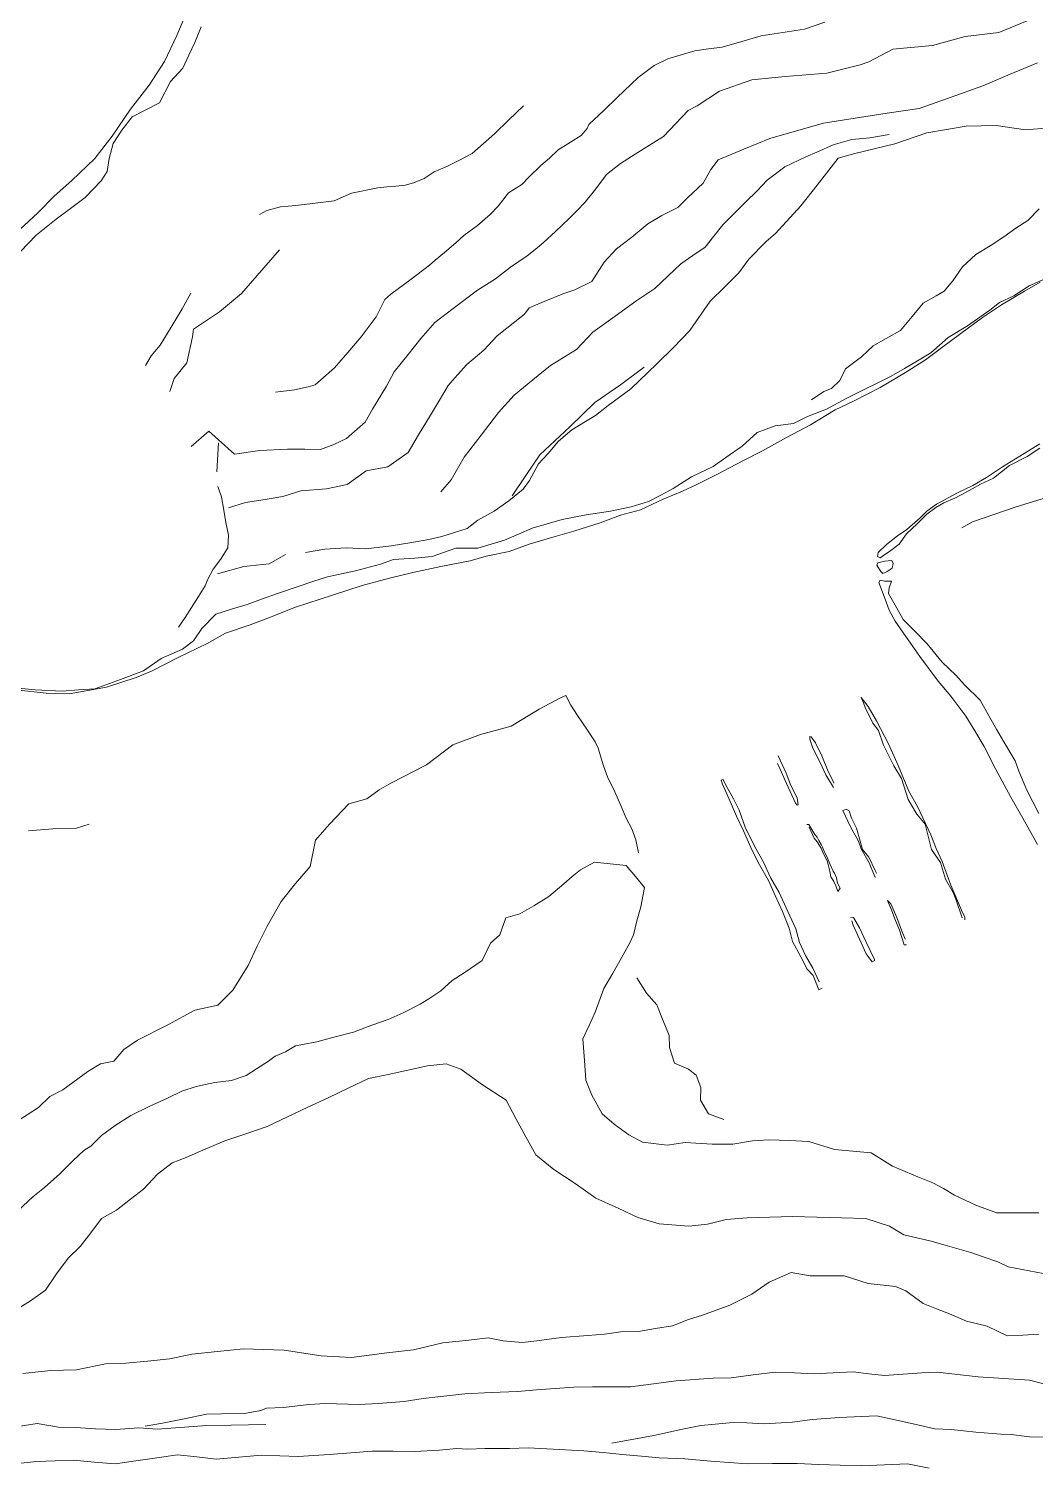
# Model space of a CAD drawing. Extents: x 683321 to 688873, y 7661944 to 7668387.
# Drawn here: x 686013.2 to 686231.1, y 7665624.4 to 7665935.4 of the extents above; entities that cross this region are included whole.
import ezdxf

# ---------------------------------------------------------------- set-up
doc = ezdxf.new("R2010")
doc.units = 0
doc.header["$MEASUREMENT"] = 0
doc.layers.add('01 CRESTA_Line', color=3, linetype='Continuous', lineweight=20)

msp = doc.modelspace()

# ---------------------------------------------------------------- linework, layer by layer
at = {"layer": '01 CRESTA_Line'}
for points in [[(686047.81, 7665939.94, 3968.11), (686045.27, 7665934, 3968.65), (686042.62, 7665928.31, 3968.93), (686039.32, 7665923.24, 3969.34), (686035.23, 7665918.06, 3969.63), (686031.25, 7665912.19, 3970.43), (686027.56, 7665907.33, 3971.04), (686022.53, 7665902.6, 3971.69), (686018.73, 7665899.23, 3972.15), (686015.17, 7665895.64, 3972.53), (686011.29, 7665892.03, 3973.03)], [(686048.38, 7665845.08, 3969.92), (686052.24, 7665848.34, 3970.92), (686057.78, 7665843.39, 3970.12), (686063.24, 7665844.15, 3970.13), (686069.26, 7665844.48, 3970.19), (686073.01, 7665844.48, 3970.16), (686076.35, 7665844.38, 3970.16), (686079.28, 7665845.49, 3970.24), (686082.01, 7665846.81, 3970.31), (686086.02, 7665850.35, 3970.41), (686087.63, 7665853.1, 3970.41), (686090.63, 7665858.12, 3970.36), (686092.33, 7665861.2, 3970.32), (686095.32, 7665864.92, 3970.26), (686098.1, 7665868.45, 3970.17), (686101.14, 7665871.86, 3970.13), (686105.06, 7665874.9, 3970.07), (686110.33, 7665878.87, 3970), (686114.22, 7665881.29, 3970.04), (686117.52, 7665883.82, 3970.03), (686121.1, 7665886.3, 3970.06), (686122.85, 7665887.7, 3970.07), (686124.59, 7665889.1, 3970.06), (686127.24, 7665891.56, 3970.02), (686128.72, 7665892.98, 3969.98), (686130.2, 7665894.4, 3969.96), (686131.91, 7665896.14, 3969.99), (686133.61, 7665897.87, 3969.99), (686135.98, 7665900.82, 3969.98), (686138.3, 7665903.91, 3969.88), (686141.31, 7665906.25, 3969.89), (686144.46, 7665908.3, 3969.85), (686147.55, 7665910.22, 3969.8), (686150.63, 7665912.15, 3969.69), (686153.3, 7665914.93, 3969.66), (686155.97, 7665917.72, 3969.83), (686157.91, 7665918.78, 3969.94), (686162.76, 7665921.94, 3970.75), (686169.73, 7665924.4, 3970.5), (686176.96, 7665925.09, 3970.17), (686185.99, 7665925.8, 3969.98), (686193.17, 7665927.62, 3969.91), (686195.06, 7665928.26, 3969.9), (686200.23, 7665931, 3969.8), (686208.83, 7665931.78, 3969.6), (686215.89, 7665933.72, 3969.55), (686223.15, 7665934.59, 3969.6), (686229.3, 7665937.14, 3969.5)], [(686011.47, 7665887.24, 3973.25), (686014.8, 7665890.78, 3972.76), (686019.13, 7665894.21, 3972.27), (686022.28, 7665896.57, 3971.87), (686025.43, 7665898.94, 3971.46), (686028.9, 7665902.55, 3971.32), (686030.21, 7665904.54, 3971.01), (686030.65, 7665907.38, 3970.64), (686031.51, 7665910.64, 3970.53), (686033.34, 7665913.52, 3970.19), (686035.62, 7665916.36, 3969.63), (686038.59, 7665917.88, 3969.55), (686041.56, 7665919.39, 3969.47), (686043.92, 7665924.03, 3969.07), (686046.61, 7665926.89, 3968.88), (686047.91, 7665929.68, 3968.73), (686049.2, 7665932.47, 3968.58), (686050.53, 7665935.87, 3968.23)], [(686185.52, 7665936.89, 3959.99), (686181.09, 7665935.34, 3960), (686176.43, 7665934.62, 3960.04), (686171.77, 7665933.91, 3960.07), (686167.55, 7665932.69, 3960.12), (686163.32, 7665931.46, 3960.29), (686160.34, 7665931.07, 3960.4), (686157.36, 7665930.67, 3960.48), (686154.45, 7665929.81, 3960.54), (686151.55, 7665928.95, 3960.74), (686148.56, 7665927.46, 3961.03), (686145.1, 7665924.88, 3959.02), (686140.58, 7665920.53, 3958.98), (686137.73, 7665917.85, 3959.19), (686134.42, 7665914.69, 3959.17), (686134.09, 7665913.85, 3959.19), (686132.79, 7665912.37, 3959.21), (686129.87, 7665910.52, 3959.32), (686127.81, 7665909.2, 3959.43), (686125.94, 7665907.44, 3959.52), (686124.06, 7665905.84, 3959.51), (686121.48, 7665903.33, 3959.48), (686119.93, 7665901.76, 3959.5), (686117.09, 7665899.93, 3959.56), (686114.79, 7665897.06, 3959.61), (686113.12, 7665895.27, 3959.66), (686110.33, 7665892.85, 3959.69), (686107.41, 7665890.7, 3959.71), (686105.69, 7665889.09, 3959.71), (686103.18, 7665886.99, 3959.7), (686101.16, 7665885.39, 3959.82), (686099.97, 7665884.3, 3959.81), (686096.03, 7665881.23, 3959.86), (686091.56, 7665877.98, 3959.87), (686090.33, 7665876.85, 3959.85), (686088.42, 7665873.1, 3959.79), (686085.17, 7665868.76, 3959.8), (686082.29, 7665865.4, 3959.92), (686079.4, 7665862.04, 3959.91), (686075.2, 7665858.41, 3959.9), (686073.72, 7665857.94, 3959.9), (686070.73, 7665857.28, 3959.89), (686066.61, 7665856.77, 3959.89)], [(686056.48, 7665831.8, 3980.85), (686060.16, 7665832.92, 3980.44), (686064.38, 7665833.56, 3979.99), (686068.21, 7665834.22, 3979.76), (686072.15, 7665835.47, 3979.72), (686077.65, 7665835.89, 3979.8), (686082.12, 7665836.86, 3979.73), (686086.29, 7665839.79, 3979.72), (686090.97, 7665840.67, 3979.78), (686095.34, 7665843.73, 3979.86), (686097.55, 7665847.61, 3979.83), (686100.18, 7665851.82, 3979.76), (686102.1, 7665855.04, 3979.72), (686104.01, 7665858.25, 3979.67), (686106.02, 7665860.53, 3979.62), (686108.02, 7665862.8, 3979.57), (686111.72, 7665865.92, 3979.58), (686114.62, 7665868.99, 3979.61), (686120.49, 7665873.7, 3979.65), (686121.52, 7665875.05, 3979.65), (686124.76, 7665876.39, 3979.7), (686129.04, 7665878.15, 3979.75), (686131.42, 7665878.94, 3979.75), (686135.11, 7665880.77, 3979.77), (686137.74, 7665884.95, 3979.69), (686140.42, 7665887.82, 3979.73), (686143.78, 7665890.37, 3979.69), (686147.24, 7665893.22, 3979.75), (686150.21, 7665895.05, 3979.74), (686153.72, 7665896.78, 3979.86), (686155.83, 7665898.86, 3979.87), (686159.17, 7665902.03, 3979.86), (686160.84, 7665904.99, 3979.9), (686162.41, 7665907.08, 3979.57), (686168.01, 7665909.38, 3979.98), (686173.6, 7665911.68, 3980.16), (686179.4, 7665913.35, 3980.62), (686185.21, 7665915.01, 3982.48), (686192.11, 7665916.07, 3981.74), (686199.02, 7665917.14, 3981.42), (686205.93, 7665918.2, 3981.1), (686212.83, 7665920.62, 3980.76), (686219.72, 7665923.05, 3980.65), (686225.62, 7665925.57, 3980.5), (686231.52, 7665928.09, 3980.27)], [(686120.29, 7665918.73, 3949.15), (686117.16, 7665915.73, 3949.22), (686114.02, 7665912.72, 3949.23), (686111.63, 7665910.59, 3949.28), (686109.23, 7665908.46, 3949.24), (686106.14, 7665906.82, 3949.23), (686103.72, 7665905.61, 3949.25), (686100.99, 7665904.49, 3949.21), (686098.83, 7665903.05, 3949.21), (686096.53, 7665902.09, 3949.22), (686094.69, 7665901.62, 3949.24), (686092.65, 7665901.39, 3949.24), (686090.75, 7665901.2, 3949.25), (686088.78, 7665901.02, 3949.28), (686083.1, 7665899.89, 3949.41), (686079.35, 7665898.19, 3949.4), (686074.63, 7665897.59, 3949.4), (686071, 7665897.22, 3949.43), (686067.72, 7665896.89, 3949.34), (686064.77, 7665896.13, 3949.3), (686063.16, 7665895.25, 3949.62)], [(686234.23, 7665913.99, 3987.95), (686228.97, 7665913.59, 3987.82), (686222.63, 7665914.49, 3987.66), (686216.12, 7665914.34, 3987.51), (686207.57, 7665912.93, 3988.48), (686200.69, 7665910.53, 3989.98), (686191.99, 7665908.44, 3992.01), (686188.38, 7665907.43, 3993.02), (686183.86, 7665901.59, 3993.71), (686180.33, 7665897.09, 3995.24), (686174.83, 7665891.16, 3997.83), (686172.83, 7665889.39, 3997.04), (686169.09, 7665885.61, 3997.68), (686166.92, 7665882.62, 3997.99), (686163.91, 7665879.62, 3998.25), (686160.7, 7665876.5, 3998.6), (686156.27, 7665870.12, 3999.94), (686152.78, 7665866.47, 4000.66), (686149.17, 7665862.92, 4000.98), (686143.51, 7665857.54, 4001.89), (686138.6, 7665853.95, 4002.22), (686135.89, 7665851.74, 4002.38), (686133.71, 7665850.45, 4001.3), (686130.8, 7665848.65, 4001.33), (686127.88, 7665846.2, 4001.37), (686125.66, 7665843.53, 4001.63), (686123.52, 7665841.29, 4001.38), (686121.61, 7665837.7, 4001.37), (686120.21, 7665835.8, 4000.84), (686117.1, 7665833.3, 4000.87), (686113.93, 7665831.09, 4000.8), (686110.45, 7665829.08, 4000.12), (686108.08, 7665827.33, 3999.65), (686102.62, 7665825.55, 3998.94), (686099.81, 7665824.9, 3998.61), (686095.73, 7665824.18, 3997.96), (686091.66, 7665823.54, 3997.62), (686086.15, 7665822.91, 3996.97), (686081.93, 7665823.11, 3996.47), (686077.33, 7665822.81, 3995.87), (686073.09, 7665822.11, 3995.43)], [(686199.43, 7665912.58, 3991.44), (686195.23, 7665911.84, 3992), (686191.34, 7665911.5, 3992.54), (686187.33, 7665910.31, 3989.78), (686183.76, 7665908.74, 3989.45), (686181.38, 7665907.74, 3989.17), (686176.84, 7665905.55, 3988.88), (686173.05, 7665902.69, 3988.97), (686170.85, 7665900.38, 3988.94), (686168.42, 7665897.97, 3988.89), (686165.99, 7665895.56, 3988.87), (686163.45, 7665892.98, 3988.85), (686161.52, 7665890.57, 3988.8), (686159.59, 7665888.17, 3988.67), (686156.96, 7665886.38, 3988.68), (686154.33, 7665884.59, 3988.7), (686151.51, 7665881.91, 3988.88), (686148.7, 7665879.22, 3988.77), (686144.61, 7665876.48, 3988.72), (686140.12, 7665873.28, 3988.85), (686135.32, 7665869.8, 3988.67), (686131.76, 7665866.01, 3988.89), (686128.96, 7665864.28, 3988.89), (686126.17, 7665862.55, 3989.02), (686122.29, 7665859.45, 3988.87), (686118.26, 7665856.17, 3988.96), (686114.92, 7665852.39, 3989.15), (686113.04, 7665849.93, 3989.31), (686111.17, 7665847.48, 3989.3), (686107.49, 7665842.76, 3989.22), (686104.67, 7665837.84, 3989.28), (686102.45, 7665835.26, 3989.27)], [(686182.61, 7665855.17, 4000.45), (686185.27, 7665856.95, 4000.55), (686187, 7665857.58, 4000.74), (686188.77, 7665859.3, 4000.71), (686189.97, 7665861.82, 4000.28), (686193.48, 7665864.43, 4000.25), (686195.98, 7665866.84, 4000.08), (686198.81, 7665868.41, 4000.17), (686201.87, 7665870.13, 4000.21), (686204.43, 7665873.17, 3999.96), (686206.77, 7665876.04, 3999.77), (686209.64, 7665877.64, 3999.92), (686211.35, 7665878.68, 4000), (686213.23, 7665880.91, 3999.93), (686215.33, 7665883.9, 3999.99), (686218.19, 7665886.59, 4000.07), (686221.27, 7665888.46, 4000.1), (686224.23, 7665890.42, 4000.19), (686226.86, 7665892.3, 4000.33), (686229.44, 7665893.96, 4000.54), (686231.92, 7665896.46, 4000.3)], [(686067.51, 7665887.57, 3956.75), (686059.29, 7665878.15, 3960.31), (686054.49, 7665874.22, 3960.28), (686048.88, 7665870.47, 3960.13), (686048.64, 7665868.76, 3959.85), (686047.46, 7665863.15, 3959.6), (686044.71, 7665859.75, 3959.48), (686043.75, 7665856.93, 3959.66)], [(686233.35, 7665881.42, 4010.01), (686229.77, 7665879.8, 4009.58), (686226.45, 7665877.68, 4009.24), (686223.31, 7665876.24, 4008.93), (686221.24, 7665874.55, 4008.5), (686216.38, 7665871.14, 4008.03), (686212.24, 7665868.6, 4007.38), (686208.48, 7665865.29, 4006.89), (686205.61, 7665863.62, 4006.64), (686202.74, 7665861.95, 4006.39), (686199.9, 7665860.3, 4006.1), (686196.97, 7665858.84, 4005.85), (686194.05, 7665857.37, 4005.6), (686190.14, 7665855.41, 4005.22), (686185.88, 7665853.12, 4004.81), (686181.79, 7665851.52, 4004.46), (686178.71, 7665850.05, 4004.06), (686174.8, 7665849.5, 4003.54), (686170.86, 7665848.07, 4003.03), (686167.64, 7665845.1, 4002.89), (686164.09, 7665842.64, 4002.68), (686161.39, 7665840.71, 4002.5), (686156.67, 7665838.48, 4001.89), (686152.69, 7665835.93, 4001.72), (686150.02, 7665834.52, 4001.56), (686147.34, 7665833.12, 4001.4), (686143.64, 7665832.02, 4001.1), (686139.16, 7665831.04, 4000.84), (686133.85, 7665830.26, 4000.48), (686128.71, 7665829.24, 4000.17), (686125.46, 7665828.32, 3999.95), (686122.21, 7665827.4, 3999.73), (686119.19, 7665826.1, 3999.43), (686116.17, 7665824.81, 3999.12), (686110.45, 7665823.06, 3998.74), (686105.68, 7665823.08, 3998.27), (686100.53, 7665821.27, 3997.95), (686096.68, 7665820.86, 3997.66), (686092.17, 7665820.57, 3997.28), (686089.33, 7665819.6, 3997.31), (686083.96, 7665818.12, 3997), (686080.93, 7665817.5, 3996.67), (686077.91, 7665816.87, 3996.33), (686074.74, 7665815.83, 3996.04), (686071.57, 7665814.78, 3995.76), (686067.08, 7665813.23, 3995.33), (686063.79, 7665812.06, 3994.96), (686060.5, 7665810.89, 3994.58), (686057.1, 7665809.85, 3994.23), (686053.69, 7665808.8, 3993.89), (686050.71, 7665805.64, 3993.64), (686048.89, 7665803.01, 3993.34), (686046.48, 7665801.21, 3993), (686041.88, 7665799.19, 3992.48), (686038.09, 7665796.51, 3992.02), (686033.06, 7665794.61, 3991.02), (686027.54, 7665792.65, 3990.41), (686024, 7665792.37, 3990.06), (686020.45, 7665792.1, 3989.72), (686014.6, 7665792.41, 3988.98), (686008.86, 7665793.01, 3988.56)], [(686010.42, 7665792.42, 3988.85), (686017.02, 7665791.69, 3989.38), (686021.99, 7665791.57, 3989.77), (686030.03, 7665792.99, 3990.89), (686036.47, 7665795.08, 3991.92), (686039.83, 7665796.45, 3992.32), (686045.59, 7665799.4, 3992.93), (686051.85, 7665802.4, 3993.86), (686055.82, 7665804.64, 3994.34), (686061.17, 7665806.46, 3994.54), (686065.37, 7665808.04, 3994.78), (686070.93, 7665810.3, 3995.62), (686079, 7665812.92, 3996.31), (686085.39, 7665815, 3997.09), (686091.27, 7665816.59, 3997.51), (686096.36, 7665817.79, 3997.82), (686102.38, 7665819.11, 3998.17), (686108.74, 7665820.35, 3998.48), (686112.25, 7665821.29, 3999.04), (686117.2, 7665822.3, 3999.15), (686121.53, 7665823.92, 3999.61), (686127.14, 7665825.57, 4000.35), (686131.23, 7665826.76, 4000.68), (686136.91, 7665828.53, 4000.88), (686141.32, 7665830.16, 4001.11), (686145.64, 7665831.37, 4001.45), (686150.52, 7665833.63, 4001.83), (686154.73, 7665835.4, 4002.1), (686157.81, 7665836.84, 4002.4), (686162.28, 7665839.06, 4002.71), (686167.66, 7665841.87, 4003.29), (686172, 7665844.13, 4003.77), (686177.25, 7665846.98, 4004.17), (686182.43, 7665849.74, 4004.71), (686187.77, 7665852.95, 4005.1), (686191.86, 7665854.93, 4005.5), (686197.52, 7665857.84, 4006), (686202.96, 7665861.09, 4006.62), (686207.28, 7665863.8, 4006.8), (686210.76, 7665866.39, 4007.25), (686214.96, 7665869.47, 4007.85), (686219.66, 7665872.96, 4008.28), (686223.78, 7665875.7, 4008.95), (686228.77, 7665878.67, 4009.58), (686232.09, 7665880.62, 4010.02)], [(686048.28, 7665878.22, 3949.48), (686046.42, 7665874.81, 3949.42), (686044.04, 7665870.89, 3949.35), (686041.66, 7665866.96, 3949.28), (686039.7, 7665864.69, 3949.24), (686038.52, 7665862.56, 3949.2)], [(686117.82, 7665834.35, 4000.16), (686120.83, 7665838.78, 4000.12), (686123.81, 7665843.24, 4000.06), (686130.32, 7665849.28, 4000.11), (686135.77, 7665854.58, 4000.85), (686141.31, 7665858.36, 4000.7), (686146.39, 7665862.25, 3999.89)], [(686054.33, 7665845.83, 3972.87), (686053.95, 7665839.57, 3974.36)], [(686222.03, 7665838.17, 4006.98), (686219.18, 7665836.88, 4006.72), (686216.22, 7665835.22, 4006.53), (686213.68, 7665833.84, 4006.22), (686211.26, 7665832.83, 4005.91), (686209.55, 7665831.88, 4005.66), (686207.6, 7665830.43, 4005.46), (686205.51, 7665828.3, 4005.21), (686203.17, 7665826.12, 4005.04), (686201.64, 7665823.9, 4004.78), (686199.84, 7665822.57, 4004.58), (686198.19, 7665821.45, 4004.3), (686197.5, 7665820.95, 4004.44), (686196.91, 7665821.26, 4004.47), (686197.04, 7665822.15, 4004.53), (686198.85, 7665823.85, 4004.67), (686201.24, 7665825.7, 4004.84), (686203.24, 7665827.08, 4005.2), (686206.12, 7665829.64, 4005.28), (686207.61, 7665831.09, 4005.56), (686209.68, 7665832.59, 4005.76), (686214.24, 7665835.03, 4006.49), (686217.56, 7665836.63, 4006.58), (686220.48, 7665838.36, 4006.87), (686223.97, 7665840.68, 4007.25), (686227.71, 7665842.94, 4007.73), (686232.06, 7665845.61, 4008.12)], [(686232.08, 7665844.68, 4008.23), (686229.31, 7665842.92, 4007.93), (686225.49, 7665840.93, 4007.42), (686222.03, 7665838.17, 4006.98)], [(686054.17, 7665836.38, 3982.82), (686054.94, 7665834.14, 3984.05), (686055.46, 7665831.28, 3985.38), (686055.91, 7665828.6, 3987.31), (686056.44, 7665825.84, 3989.27), (686056.31, 7665823.11, 3990.9), (686054.71, 7665820.63, 3991.86), (686053.11, 7665818.52, 3992.77), (686051.95, 7665816.19, 3992.73), (686051.43, 7665814.92, 3992.46), (686049.95, 7665812.57, 3992.45), (686048.47, 7665810.21, 3992.44), (686047.05, 7665808.07, 3992.23), (686045.62, 7665805.93, 3990.86)], [(686215.14, 7665827.43, 4002.24), (686217.45, 7665828.73, 4002.87), (686226.9, 7665832.01, 4001.62), (686235.18, 7665834.51, 4001.06)], [(686054.05, 7665817.47, 3993.53), (686059.75, 7665819.09, 3995.7), (686065.23, 7665819.66, 3996.53), (686068.78, 7665821.65, 3996.69)], [(686199.99, 7665820.38, 4003.68), (686200.31, 7665819.73, 4003.48), (686200.08, 7665818.74, 4003.51), (686198.98, 7665818, 4003.27), (686198.06, 7665817.56, 4003.3), (686197.61, 7665818.01, 4003.36), (686197, 7665819.02, 4003.49), (686196.81, 7665819.4, 4003.71), (686196.99, 7665819.86, 4003.71), (686198.43, 7665820.26, 4003.41), (686199.99, 7665820.38, 4003.68)], [(686231.56, 7665758.96, 4002.91), (686228.38, 7665764.63, 4002.78), (686225.8, 7665769.21, 4002.77), (686222.47, 7665775.3, 4002.68), (686220.03, 7665780.12, 4002.62), (686217.99, 7665783.53, 4002.65), (686216.03, 7665786.74, 4002.58), (686212.78, 7665791.05, 4002.3), (686210.03, 7665794.26, 4002.2), (686206.11, 7665799.59, 4002.06), (686203.04, 7665803.94, 4001.97), (686200.74, 7665807.23, 4001.98), (686199.41, 7665809.64, 4002.01), (686198.56, 7665812, 4001.96), (686197.2, 7665815.61, 4002.59), (686197.47, 7665816.13, 4002.35), (686198.48, 7665815.92, 4002.28), (686199.97, 7665815.94, 4002.33), (686199.43, 7665814.49, 4001.9), (686199.31, 7665813.24, 4002), (686200.72, 7665810.75, 4001.81), (686202.5, 7665807.65, 4001.86), (686205.03, 7665805.13, 4001.89), (686207.7, 7665802.34, 4001.73), (686210.92, 7665798.41, 4001.65), (686213.88, 7665795.59, 4001.76), (686215.72, 7665793.5, 4001.62), (686219.12, 7665790.19, 4001.64), (686221.23, 7665786.41, 4001.85), (686222.76, 7665783.78, 4001.85), (686224.28, 7665781.15, 4001.85), (686226.7, 7665777.07, 4001.9), (686227.51, 7665774.78, 4002.11), (686229.21, 7665770.73, 4002.25), (686231.82, 7665765.68, 4002.32)], [(686008.65, 7665697.69, 3999.9), (686015.34, 7665702.03, 3999.92), (686017.81, 7665704.41, 3999.88), (686020.62, 7665705.89, 3999.67), (686026.05, 7665709.81, 3999.95), (686028.73, 7665711.46, 4000.07), (686031.62, 7665712.04, 4000.07), (686033.79, 7665714.59, 4000.15), (686036.79, 7665716.6, 4000.12), (686043.33, 7665719.93, 4000.11), (686049.15, 7665723.1, 4000.14), (686054.12, 7665724.2, 4000.13), (686057.37, 7665727.45, 4000.11), (686060.7, 7665732.8, 4000.14), (686062.66, 7665736.98, 4000.17), (686064.82, 7665741.29, 4000.15), (686067.89, 7665746.63, 4000.08), (686070.95, 7665750.47, 4000.06), (686074.16, 7665754.2, 4000.11), (686075.31, 7665759.9, 4000.18), (686078.34, 7665763.33, 4000.13), (686082.51, 7665767.73, 4000.45), (686086.37, 7665768.82, 4000.72), (686089.08, 7665770.78, 4000.72), (686091.58, 7665772.22, 4000.67), (686099.29, 7665776.16, 4000.42), (686105.02, 7665780.47, 3999.99), (686111, 7665782.72, 4000.13), (686117.65, 7665784.56, 4000.15), (686123.71, 7665788.21, 4000.13), (686128.28, 7665790.65, 4000.52), (686129.46, 7665791.21, 4000.64), (686130.56, 7665789.12, 4000.96), (686132, 7665786.84, 4001.32), (686134.13, 7665783.66, 4001.36), (686135.79, 7665781.16, 4001.44), (686136.47, 7665779.77, 4001.49), (686137.61, 7665775.98, 4001.95), (686138.48, 7665773.55, 4001.64), (686140.03, 7665770.5, 4001.76), (686141.17, 7665767.92, 4002.05), (686142.54, 7665764.62, 4001.95), (686143.73, 7665762.34, 4001.77), (686144.62, 7665759.95, 4002.15), (686145.18, 7665757.12, 4002.02)], [(686215.8, 7665742.65, 4002.63), (686215.84, 7665743.22, 4002.77), (686215.09, 7665744.74, 4002.82), (686212.81, 7665750.15, 4002.76), (686210.94, 7665755.25, 4002.67), (686209.59, 7665758.09, 4002.62), (686208.46, 7665761.05, 4002.83), (686205.56, 7665767.15, 4002.51), (686203.73, 7665770.5, 4002.42), (686201.39, 7665776, 4002.28), (686199.31, 7665780.7, 4002.18), (686196.68, 7665785.67, 4001.99), (686194.88, 7665788.83, 4001.84), (686193.42, 7665790.72, 4001.26), (686193.87, 7665789.58, 4001.57), (686194.28, 7665788.59, 4001.88), (686195.89, 7665785.16, 4002.03), (686197.17, 7665783.64, 4002.19), (686198.19, 7665780.45, 4002.31), (686200.44, 7665775.98, 4002.26), (686202.09, 7665773.23, 4002.38), (686203.59, 7665768.68, 4002.34), (686205.41, 7665765.51, 4002.59), (686207.27, 7665763.33, 4002.79), (686208.61, 7665757.87, 4002.62), (686210.52, 7665755.06, 4002.68), (686211.62, 7665751.47, 4002.71), (686213.31, 7665748.53, 4002.8), (686213.86, 7665747.12, 4002.82), (686215.28, 7665743.1, 4002.77)], [(686187.39, 7665771.31, 4001.62), (686185.71, 7665773.98, 4001.67), (686184.52, 7665776.7, 4001.55), (686182.96, 7665779.76, 4001.57), (686182.26, 7665781.73, 4001.45), (686182.26, 7665782.29, 4001.35), (686182.54, 7665782.22, 4001.4), (686183.47, 7665780.96, 4001.44), (686184.85, 7665778.15, 4001.66), (686186.27, 7665774.74, 4001.61), (686187.57, 7665772.21, 4001.63)], [(686175.43, 7665778.09, 4001.5), (686177.12, 7665774.36, 4001.78), (686178.15, 7665771.68, 4001.7), (686179.54, 7665769.06, 4001.82), (686179.76, 7665767.55, 4001.79), (686179.57, 7665767.48, 4001.72), (686179.16, 7665767.92, 4001.83), (686177.26, 7665772.17, 4001.87), (686175.8, 7665775.38, 4001.87), (686175.26, 7665776.46, 4001.64)], [(686184.29, 7665729.26, 4002.3), (686182.94, 7665732.2, 4002.37), (686181.34, 7665734.91, 4002.37), (686180.05, 7665737.74, 4002.36), (686179.22, 7665740.67, 4002.36), (686177.53, 7665744.48, 4002.34), (686175.66, 7665748.53, 4002.32), (686173.87, 7665751.65, 4002.3), (686172.19, 7665755.27, 4002.19), (686170.32, 7665758.58, 4002.16), (686168.3, 7665762.66, 4002.05), (686166.98, 7665766.38, 4001.94), (686165.79, 7665768.82, 4001.99), (686164, 7665771.93, 4001.77), (686163.51, 7665772.97, 4001.55), (686163.07, 7665772.86, 4001.5), (686163.35, 7665771.99, 4001.73), (686164.32, 7665769.91, 4001.82), (686166.41, 7665765.08, 4001.96), (686167.92, 7665761.92, 4002.06), (686169.52, 7665758.29, 4002.1), (686171.12, 7665755.05, 4002.19), (686173.31, 7665751.19, 4002.3), (686174.8, 7665747.93, 4002.31), (686176.35, 7665744.42, 4002.26), (686177.81, 7665740.85, 4002.29), (686178.51, 7665737.99, 4002.4), (686180.3, 7665734.64, 4002.24), (686181.69, 7665731.98, 4002.2), (686183, 7665730.57, 4002.38), (686184.21, 7665727.48, 4002.29), (686184.92, 7665727.83, 4002.37)], [(686196.56, 7665751.87, 4002.14), (686196.36, 7665751.92, 4001.96), (686195.12, 7665754.95, 4002.1), (686193.42, 7665757.97, 4002.08), (686192.84, 7665759.65, 4001.92), (686191.05, 7665762.77, 4001.9), (686189.43, 7665766.33, 4001.83), (686190.17, 7665766.58, 4001.74), (686190.78, 7665766.26, 4001.76), (686191.27, 7665764.65, 4001.91), (686192.41, 7665762.45, 4001.89), (686193.69, 7665757.88, 4002.21), (686195.08, 7665756.17, 4002.15), (686196.44, 7665753.34, 4002.19), (686196.73, 7665752.73, 4002.1)], [(686026.31, 7665763.32, 3991.54), (686023.55, 7665762.5, 3992.52), (686018.43, 7665762.32, 3992.56), (686013.18, 7665761.88, 3992.32)], [(686182.1, 7665762.67, 4002.02), (686183.18, 7665760.31, 4002.04), (686183.85, 7665759.54, 4002.1), (686184.73, 7665758.13, 4002.19), (686185.03, 7665757.44, 4002.18), (686185.55, 7665756.38, 4002.17), (686186.04, 7665755.42, 4002.16), (686186.26, 7665754.61, 4002.17), (686186.49, 7665753.74, 4002.17), (686186.71, 7665752.71, 4002.18), (686186.84, 7665751.95, 4002.18), (686187.39, 7665751.09, 4002.27), (686187.87, 7665750, 4002.2), (686188.31, 7665748.75, 4002.12), (686188.81, 7665749.5, 4002.24), (686188.26, 7665750.57, 4002.26), (686188.06, 7665751.7, 4002.19), (686187.63, 7665752.72, 4002.12), (686187.36, 7665753.17, 4002.12), (686186.71, 7665754.61, 4002.13), (686186.26, 7665755.59, 4002.12), (686185.96, 7665756.37, 4002.09), (686185.47, 7665757.32, 4002.04), (686185.03, 7665758.36, 4001.99), (686184.73, 7665758.97, 4001.96), (686184.24, 7665759.78, 4001.98), (686183.84, 7665760.53, 4001.99), (686183.39, 7665761.13, 4002), (686182.74, 7665762.19, 4002.02), (686182.03, 7665763.29, 4001.85), (686181.6, 7665763.29, 4001.57)], [(686010.95, 7665679.78, 4010.08), (686014.13, 7665682.69, 4010.12), (686016.62, 7665684.71, 4010.12), (686019.97, 7665687.69, 4010.07), (686022.87, 7665690.54, 4010.08), (686025.12, 7665692.76, 4010.12), (686026.69, 7665693.68, 4010.14), (686028.99, 7665695.98, 4010.17), (686031.9, 7665698.12, 4010.19), (686035.35, 7665700.31, 4010.19), (686039.3, 7665702.23, 4010.15), (686043.24, 7665704.04, 4010.15), (686046.37, 7665705.57, 4010.21), (686049.47, 7665706.62, 4010.1), (686053.52, 7665707.48, 4010.09), (686057.11, 7665707.85, 4010.1), (686060.29, 7665708.99, 4010.25), (686062.51, 7665710.41, 4010.18), (686065.14, 7665712.07, 4010.18), (686066.54, 7665713.17, 4010.22), (686068.82, 7665714.09, 4010.22), (686070.97, 7665715.36, 4010.18), (686072.46, 7665715.65, 4010.14), (686075.59, 7665716.23, 4010.11), (686079.54, 7665717.3, 4010.05), (686083.5, 7665718.37, 4009.97), (686087.5, 7665719.82, 4009.92), (686091.04, 7665721.08, 4009.92), (686094.23, 7665722.54, 4009.9), (686097.92, 7665724.43, 4009.89), (686099.85, 7665725.57, 4009.89), (686102.38, 7665727.29, 4009.9), (686104.86, 7665729.52, 4009.96), (686107.46, 7665731.18, 4010.01), (686111.35, 7665733.87, 4009.98), (686113.19, 7665737.57, 4010.05), (686115.17, 7665739.43, 4010.09), (686116.46, 7665743.07, 4010.11), (686119.54, 7665743.97, 4010.13), (686122.54, 7665745.7, 4010.13), (686125.82, 7665747.7, 4010.15), (686129.03, 7665750.45, 4010.16), (686130.81, 7665752.04, 4010.08), (686132.65, 7665753.48, 4010.07), (686135.65, 7665755.11, 4009.98), (686139.08, 7665754.77, 4009.94), (686142.51, 7665754.43, 4009.99), (686144.52, 7665752.04, 4010.01), (686146.52, 7665749.64, 4010.05), (686145.67, 7665745.47, 4010.07), (686144.87, 7665742.44, 4010.08), (686144.08, 7665739.4, 4010.08), (686143.35, 7665737.67, 4010.08), (686141.55, 7665734.41, 4010.06), (686139.63, 7665731.1, 4010.06), (686137.72, 7665727.79, 4010.04), (686135.85, 7665722.68, 4009.94), (686134.52, 7665719.81, 4009.88), (686133.18, 7665716.93, 4009.88), (686133.48, 7665712.22, 4009.9), (686133.8, 7665707.99, 4009.87), (686135.11, 7665704.69, 4009.84), (686137.32, 7665700.68, 4009.8), (686139.91, 7665698.43, 4009.79), (686143.09, 7665696.12, 4009.8), (686146.08, 7665694.55, 4009.79), (686148.43, 7665694.25, 4009.78), (686151.43, 7665693.91, 4009.81), (686155.31, 7665694.44, 4009.89), (686161.13, 7665694.08, 4009.95), (686165.62, 7665694.09, 4009.99), (686169.9, 7665694.84, 4010.01), (686173.45, 7665695.05, 4010.02), (686177.77, 7665694.87, 4009.97), (686182.08, 7665694.69, 4009.92), (686187.65, 7665692.94, 4009.85), (686191.59, 7665692.59, 4009.85), (686195.54, 7665692.24, 4009.89), (686200.2, 7665689.36, 4010.03), (686205.67, 7665687.04, 4010), (686208.88, 7665685.78, 4009.99), (686211.2, 7665684.49, 4010.02), (686213.58, 7665683.11, 4010.07), (686218.23, 7665680.91, 4009.69), (686222.7, 7665679.26, 4009.98), (686227.15, 7665679.26, 4010.04), (686231.83, 7665679.28, 4010.11)], [(686203.19, 7665737.26, 4002.38), (686202.69, 7665737.22, 4002.21), (686201.66, 7665740.38, 4002.57), (686200.65, 7665742.84, 4002.37), (686199.96, 7665744.84, 4002.28), (686199.1, 7665746.85, 4002.22), (686199.81, 7665746.14, 4002.39), (686201.07, 7665743.12, 4002.41), (686202.09, 7665740.38, 4002.64), (686202.89, 7665738.48, 4002.5)], [(686191.4, 7665742.42, 4002.34), (686191.65, 7665741.51, 4002.46), (686193.03, 7665738.49, 4002.44), (686194.44, 7665735.29, 4002.43), (686195.79, 7665733.58, 4002.46), (686196.27, 7665733.85, 4002.53), (686196.26, 7665734.08, 4002.54), (686194.48, 7665737.82, 4002.47), (686193.02, 7665740.89, 4002.47), (686191.73, 7665743.13, 4002.34), (686191.1, 7665743.05, 4002.37)], [(686144.85, 7665730.13, 4003.06), (686146.9, 7665726.79, 4003.36), (686149.15, 7665724.29, 4003.07), (686150.37, 7665721.14, 4003.23), (686151.8, 7665717.63, 4003.93), (686151.92, 7665714.99, 4003.23), (686153, 7665711.61, 4004.14), (686156.03, 7665710.32, 4003.77), (686157.68, 7665709.01, 4002.89), (686158.7, 7665706.34, 4003.17), (686158.58, 7665703.65, 4003.72), (686160.35, 7665700.67, 4002.99), (686163.65, 7665699.47, 4002.22)], [(686232.79, 7665666.16, 4019.93), (686225.2, 7665667.58, 4019.87), (686222.95, 7665668.63, 4019.85), (686220.03, 7665669.66, 4019.83), (686217.1, 7665670.68, 4019.78), (686211.56, 7665672.24, 4019.75), (686208.22, 7665673.2, 4019.75), (686202.64, 7665674.48, 4019.74), (686199.51, 7665676.38, 4019.75), (686194.39, 7665678.06, 4019.75), (686189.1, 7665678.19, 4019.71), (686183.81, 7665678.32, 4019.76), (686178.51, 7665678.45, 4019.75), (686173.61, 7665678.31, 4019.77), (686168.7, 7665678.18, 4019.8), (686164.19, 7665677.78, 4019.79), (686160.13, 7665676.82, 4019.8), (686156.12, 7665676.36, 4019.81), (686149.68, 7665676.87, 4019.81), (686145.05, 7665678.23, 4019.82), (686140.82, 7665680.26, 4019.81), (686135.96, 7665682.46, 4019.81), (686131.51, 7665685.6, 4019.77), (686126.89, 7665688.64, 4019.79), (686122.95, 7665691.77, 4019.71), (686120.81, 7665695.72, 4019.67), (686118.67, 7665699.67, 4019.68), (686116.53, 7665703.63, 4019.79), (686111.45, 7665706.94, 4019.92), (686106.77, 7665710.33, 4019.97), (686103.56, 7665711.47, 4019.88), (686099.51, 7665711.03, 4019.86), (686095.26, 7665710.12, 4019.75), (686091.02, 7665709.2, 4019.72), (686086.78, 7665708.29, 4019.67), (686082.39, 7665706.22, 4019.64), (686078, 7665704.15, 4019.72), (686073.61, 7665702.08, 4019.74), (686069.21, 7665700.02, 4019.73), (686064.82, 7665697.95, 4019.71), (686060.23, 7665696.38, 4019.69), (686055.65, 7665694.81, 4019.74), (686050.4, 7665692.6, 4019.75), (686047.32, 7665691.2, 4019.75), (686044.27, 7665690.08, 4019.76), (686041.12, 7665687.6, 4019.77), (686038.07, 7665684.36, 4019.78), (686035.23, 7665682.23, 4019.78), (686032.23, 7665679.84, 4019.79), (686028.96, 7665678.03, 4019.8), (686026.64, 7665674.91, 4019.73), (686024.34, 7665672, 4019.72), (686021.76, 7665669.41, 4019.69), (686019.25, 7665666.05, 4019.69), (686016.89, 7665662.52, 4019.73), (686013.61, 7665660.19, 4019.76), (686010.72, 7665658.39, 4019.79)], [(686011.95, 7665644.51, 4030.07), (686017.91, 7665645.17, 4030.02), (686023.53, 7665645.28, 4029.98), (686029.81, 7665646.56, 4029.92), (686034.25, 7665646.71, 4029.91), (686038.91, 7665647.13, 4029.85), (686043.78, 7665647.69, 4029.86), (686048.5, 7665648.64, 4029.81), (686054.1, 7665649.24, 4029.81), (686059.7, 7665649.83, 4029.9), (686064.11, 7665649.69, 4029.89), (686068.53, 7665649.55, 4029.89), (686076.53, 7665648.3, 4029.88), (686083.09, 7665647.92, 4029.84), (686090.74, 7665648.93, 4029.85), (686096.51, 7665649.61, 4029.94), (686102.86, 7665651.13, 4029.99), (686108.46, 7665651.67, 4029.99), (686112.69, 7665652.19, 4030), (686115.92, 7665651.54, 4030.02), (686120.05, 7665651.21, 4029.98), (686123.21, 7665651.55, 4029.97), (686128.56, 7665652.28, 4029.93), (686134.22, 7665652.68, 4029.96), (686137.81, 7665653, 4029.93), (686141.36, 7665653.5, 4029.96), (686145.2, 7665653.58, 4029.98), (686148.9, 7665654.22, 4030.03), (686152.53, 7665654.84, 4030.04), (686156.04, 7665656.14, 4030.03), (686159.04, 7665657.12, 4030.02), (686164.96, 7665659.26, 4030.01), (686169.75, 7665661.67, 4029.97), (686173.5, 7665664.22, 4029.89), (686178.24, 7665666.36, 4029.8), (686182.34, 7665665.65, 4029.76), (686189.68, 7665665.62, 4029.77), (686194.88, 7665663.95, 4029.89), (686200.8, 7665663.31, 4030), (686203.02, 7665662.36, 4030.04), (686206.82, 7665659.61, 4030.1), (686209.68, 7665658.51, 4030.13), (686212.53, 7665657.42, 4030.18), (686216.18, 7665655.79, 4030.22), (686220.62, 7665654.73, 4030.33), (686225, 7665652.64, 4030.42), (686228.41, 7665652.82, 4030.43), (686231.81, 7665653.01, 4030.42)], [(686234.59, 7665641.82, 4039.55), (686229.8, 7665643.04, 4039.6), (686218.74, 7665643.74, 4039.75), (686209.83, 7665644.78, 4039.82), (686206.55, 7665644.64, 4039.84), (686202.5, 7665644.33, 4039.8), (686198.46, 7665644.03, 4039.68), (686195.07, 7665644.44, 4039.66), (686191.69, 7665644.85, 4039.65), (686187.36, 7665644.65, 4039.65), (686183.04, 7665644.45, 4039.67), (686178.94, 7665644.62, 4039.65), (686174.83, 7665644.78, 4039.57), (686170.04, 7665644.18, 4039.57), (686165.26, 7665643.59, 4039.52), (686161.39, 7665643.46, 4039.54), (686153.36, 7665642.94, 4039.47), (686148.41, 7665642.28, 4039.39), (686143.46, 7665641.61, 4039.23), (686139.36, 7665641.6, 4039.22), (686135.27, 7665641.59, 4039.22), (686131.17, 7665641.57, 4039.26), (686127.13, 7665641.26, 4039.32), (686123.1, 7665640.94, 4039.3), (686119.06, 7665640.62, 4039.27), (686113.33, 7665640.36, 4039.3), (686107.6, 7665640.11, 4039.3), (686102.38, 7665639.52, 4039.2), (686098.58, 7665639.1, 4039.06), (686094.47, 7665638.43, 4038.87), (686088.84, 7665637.99, 4038.66), (686084.68, 7665637.77, 4038.64), (686077.42, 7665638, 4038.58), (686073.84, 7665637.77, 4038.58), (686068.34, 7665637.11, 4038.77), (686064.72, 7665637.02, 4038.7), (686063.44, 7665636.46, 4038.5), (686059.91, 7665635.87, 4038), (686054.94, 7665635.76, 4037.61), (686051.7, 7665635.7, 4037.62), (686046.9, 7665634.67, 4038.25), (686042.18, 7665633.76, 4038.77), (686038.45, 7665633.1, 4039.47)], [(686234.81, 7665630.72, 4050.01), (686229.85, 7665630.78, 4050.02), (686225.85, 7665631.31, 4050), (686223.58, 7665631.38, 4049.98), (686218.21, 7665631.77, 4049.95), (686212.87, 7665632.36, 4049.96), (686209.32, 7665632.54, 4050.06), (686205.26, 7665633.45, 4050.04), (686199.08, 7665634.86, 4050.26), (686196.74, 7665635.36, 4051.03), (686188.7, 7665634.94, 4052.54), (686182.77, 7665634.51, 4052.08), (686178.56, 7665633.96, 4051.54), (686172.41, 7665633.61, 4050.78), (686168.63, 7665633.83, 4050.39), (686165.68, 7665633.92, 4050.08), (686158.71, 7665633.25, 4049.32), (686154.7, 7665632.44, 4049), (686148.52, 7665631.09, 4048.52), (686139.44, 7665629.44, 4049.2)], [(686010.95, 7665633.05, 4039.64), (686015.04, 7665633.68, 4039.72), (686019.65, 7665632.86, 4039.75), (686023.35, 7665632.8, 4039.79), (686027.7, 7665632.49, 4039.8), (686032.03, 7665632.4, 4039.82), (686037.05, 7665632.77, 4039.83), (686041.13, 7665632.47, 4039.84), (686051.78, 7665633.27, 4040.01), (686057.06, 7665633.31, 4040.19), (686064.55, 7665633.49, 4040.52)], [(686011.52, 7665625.1, 4049.91), (686014.99, 7665625.47, 4049.94), (686018.96, 7665625.6, 4049.97), (686022.92, 7665625.73, 4050), (686027.41, 7665625.33, 4050.04), (686031.9, 7665624.92, 4050.13), (686036.41, 7665625.58, 4050.15), (686040.93, 7665626.25, 4050.11), (686045.44, 7665626.91, 4050.1), (686049.61, 7665626.45, 4050.12), (686053.78, 7665625.98, 4050.13), (686058.67, 7665626.39, 4050.14), (686063.57, 7665626.79, 4050.14), (686067.54, 7665626.65, 4050.15), (686071.52, 7665626.52, 4050.15), (686074.9, 7665626.76, 4050.16), (686078.28, 7665627, 4050.16), (686082.91, 7665627.36, 4050.17), (686087.53, 7665627.72, 4050.17), (686092.12, 7665627.67, 4050.18), (686096.71, 7665627.62, 4050.18), (686102.11, 7665627.91, 4050.18), (686105.8, 7665628.3, 4050.18), (686108.28, 7665628.15, 4050.19), (686111.97, 7665628.26, 4050.21), (686117.25, 7665628.24, 4050.23), (686121.37, 7665628.39, 4050.27), (686125.37, 7665628.17, 4050.33), (686129.37, 7665627.95, 4050.41), (686133.38, 7665627.73, 4050.55), (686137.52, 7665627.37, 4050.72), (686141.67, 7665627, 4050.85), (686145.82, 7665626.64, 4051.36), (686149.66, 7665626.25, 4051.71), (686155.25, 7665626, 4052.08), (686160.84, 7665625.5, 4052.45), (686168.79, 7665624.97, 4053.24), (686174.16, 7665624.99, 4053.66), (686179.54, 7665625.02, 4054.07), (686184.2, 7665624.84, 4054.36), (686188.87, 7665624.66, 4054.65), (686193.53, 7665624.49, 4054.94), (686198.47, 7665624.73, 4054.99), (686203.41, 7665624.98, 4055.04), (686208.12, 7665624.04, 4056.24)]]:
    msp.add_polyline3d(points, dxfattribs=at)

doc.saveas('drawing.dxf')
